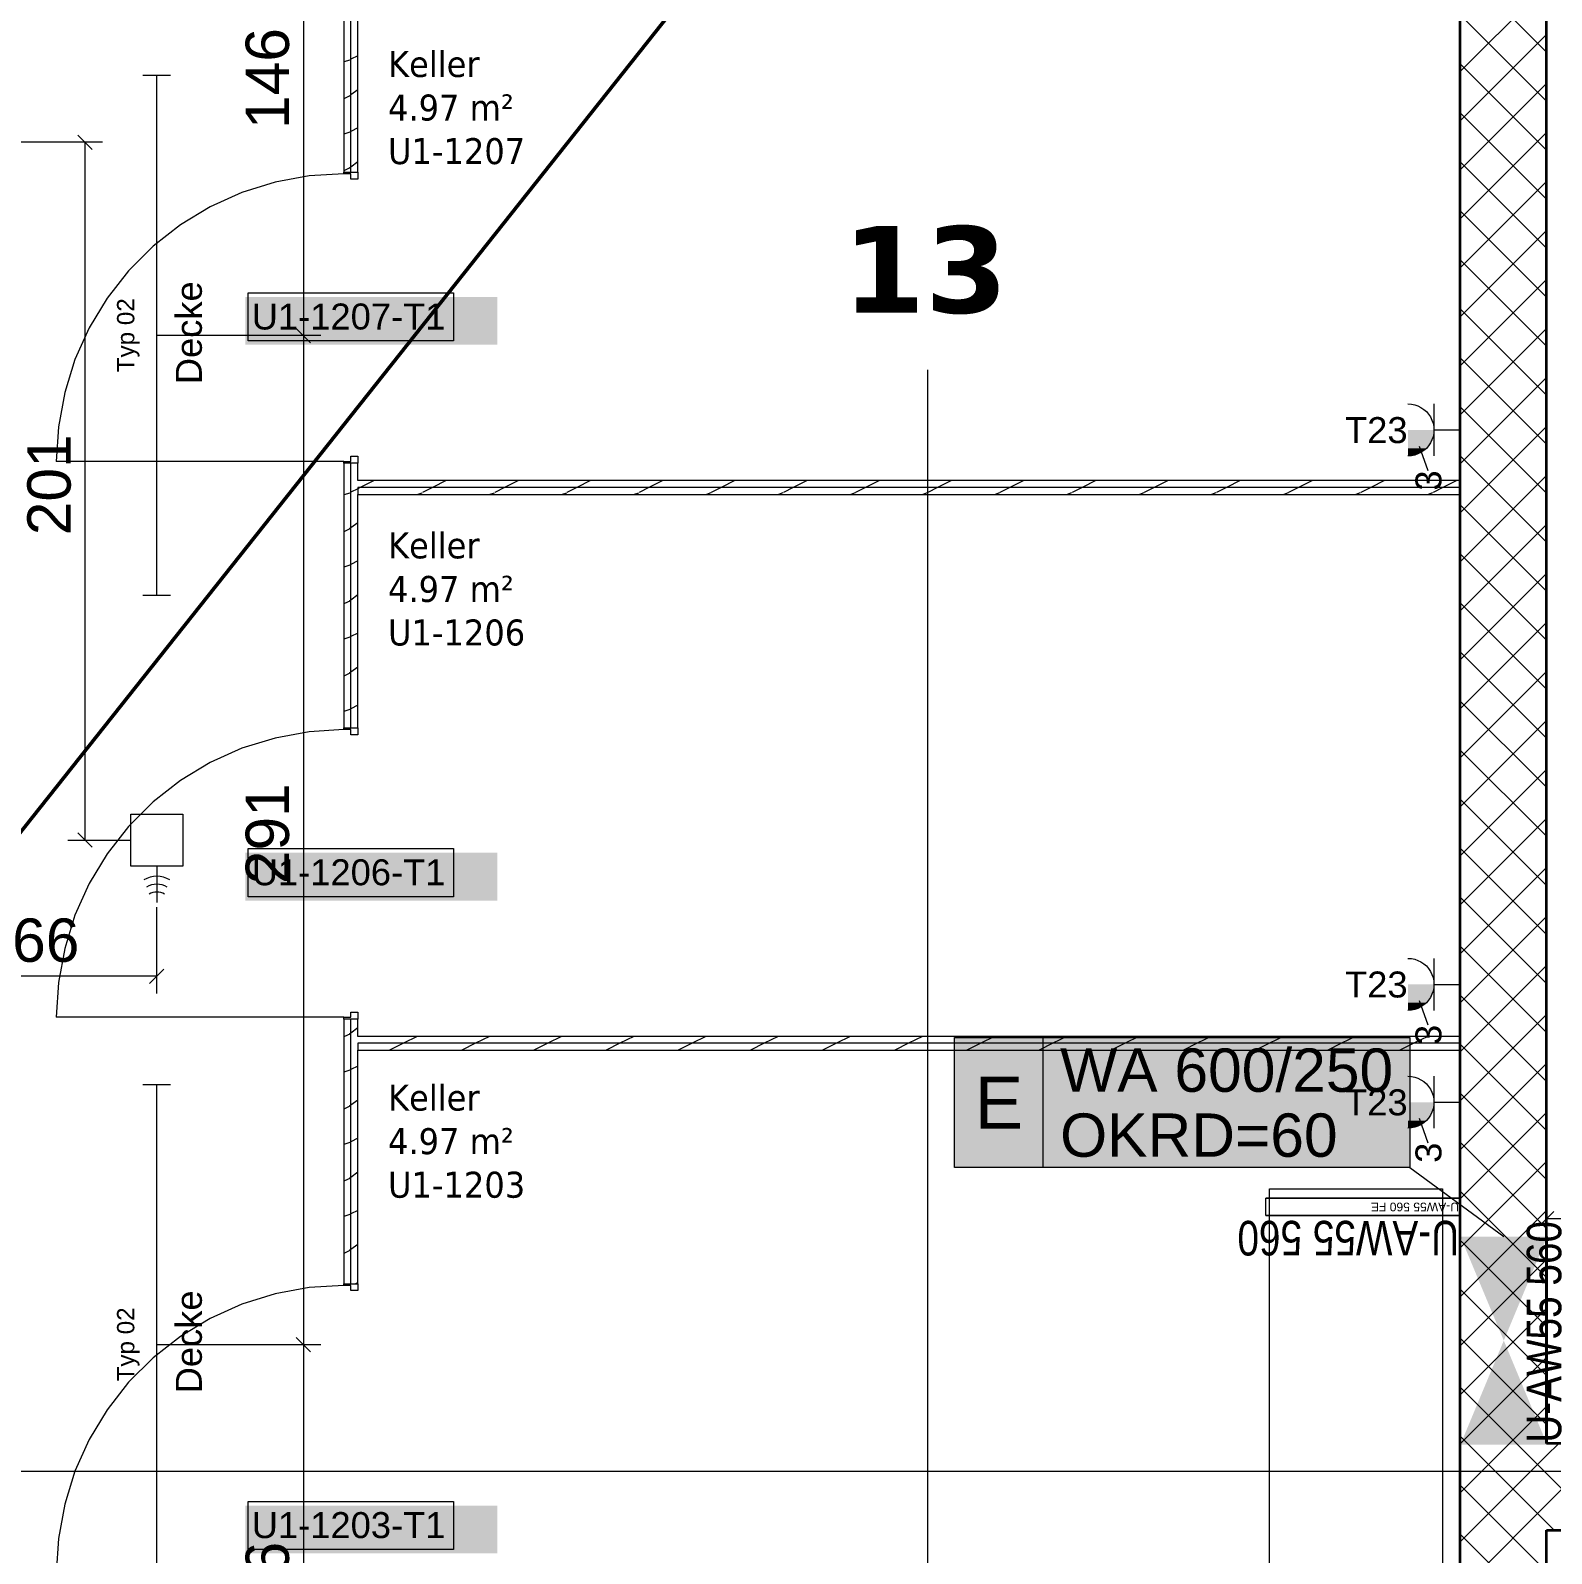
# Model space of a CAD drawing. Extents: x -1132 to 613, y -179 to 712.
# Drawn here: x -211.7 to -123.9, y 397.8 to 485.7 of the extents above; entities that cross this region are included whole.
import ezdxf
from ezdxf.lldxf.tags import DXFTag

# ---------------------------------------------------------------- set-up
doc = ezdxf.new("R2010")
doc.units = 0
doc.layers.get('0').update_dxf_attribs({"lineweight": 13})
for name, color, linetype, lineweight in [('A-AREA-____-IDEN', 7, 'Continuous', 5), ('A-DOOR-____-IDEN', 7, 'Continuous', 5), ('A-DOOR-FRAM-MCUT', 7, 'Continuous', 9), ('A-DOOR-OPNG-OTLN', 7, 'Continuous', 9), ('A-WALL-____-MCUT', 7, 'Continuous', 35), ('A-WALL-____-PATT', 7, 'Continuous', 35), ('A-WALL-FNSH-MCUT', 7, 'Continuous', 35), ('S-GRID-____-OTLN', 7, 'Continuous', 5)]:
    doc.layers.add(name, color=color, linetype=linetype, lineweight=lineweight)
for name, color, linetype, lineweight, true_color in [('EL01_VVV_Mass', 7, 'Continuous', 13, 0xb2b200), ('EL01_WAN_Aussparung Wand', 7, 'Continuous', 13, 0x7f5f3f), ('EL01_WAN_Aussparung Wand Text', 7, 'Continuous', 13, 0x7f5f3f), ('EL01_WAN_Feuwehrfunktantenne', 7, 'Continuous', 13, 0x993300), ('EL01_WAN_Kraft', 1, 'Continuous', 13, 0xff0000), ('EL01_WAN_Leuchten', 7, 'Continuous', 13, 0x0080ff), ('EL01_WAN_Leuchtentyp', 7, 'Continuous', 13, 0x0099ff), ('EL01_WAN_Trassen', 40, 'Continuous', 13, 0xffbf00), ('EL01_WAN_Trassen Befestigung', 7, 'Continuous', 13, 0xb2b200), ('S-GRID-____-IDEN', 7, 'Continuous', 9, 0x5555aa), ('X_Geometrie', 3, 'Continuous', 50, 0x00ff00)]:
    doc.layers.add(name, color=color, linetype=linetype, lineweight=lineweight, true_color=true_color)
doc.styles.get("Standard").update_dxf_attribs({"font": 'arial.ttf'})
tags = doc.linetypes.add('_Rasterlinie_', pattern=[0.375, 0.2, -0.05, 0.075, -0.05]).pattern_tags.tags
tags[10:11] = [DXFTag(74, 4), DXFTag(75, 0), DXFTag(340, '0'), DXFTag(46, 1.0), DXFTag(50, 0.0), DXFTag(44, 0.0), DXFTag(45, 0.0)]
tags[8:9] = [DXFTag(74, 4), DXFTag(75, 0), DXFTag(340, '0'), DXFTag(46, 1.0), DXFTag(50, 0.0), DXFTag(44, 0.0), DXFTag(45, 0.0)]
tags[6:7] = [DXFTag(74, 4), DXFTag(75, 0), DXFTag(340, '0'), DXFTag(46, 1.0), DXFTag(50, 0.0), DXFTag(44, 0.0), DXFTag(45, 0.0)]
tags[4:5] = [DXFTag(74, 4), DXFTag(75, 0), DXFTag(340, '0'), DXFTag(46, 1.0), DXFTag(50, 0.0), DXFTag(44, 0.0), DXFTag(45, 0.0)]

# ---------------------------------------------------------------- blocks, each defined once
blk = doc.blocks.new('Referenz-A0UNPDE96I', base_point=(-1115.886, -117.372))
at = {"layer": 'A-DOOR-____-IDEN', "color": 0, "linetype": 'Continuous', "ltscale": 0.13}
for p, q in [((-199.136, 470.59), (-187.296, 470.59)), ((-199.136, 467.81), (-199.136, 470.59)), ((-187.296, 470.59), (-187.296, 467.81)), ((-187.296, 467.81), (-199.136, 467.81)), ((-199.136, 438.515), (-187.296, 438.515)), ((-199.136, 435.735), (-199.136, 438.515)), ((-187.296, 438.515), (-187.296, 435.735)), ((-187.296, 435.735), (-199.136, 435.735)), ((-199.136, 400.84), (-187.296, 400.84)), ((-199.136, 398.06), (-199.136, 400.84)), ((-187.296, 400.84), (-187.296, 398.06)), ((-187.296, 398.06), (-199.136, 398.06))]:
    blk.add_line(p, q, dxfattribs=at)
at = {"layer": 'A-DOOR-____-IDEN', "color": 7, "linetype": 'Continuous', "ltscale": 0.13, "true_color": 0xffffff}
for points in [[(-199.311, 467.587), (-184.772, 467.587), (-199.311, 470.346)], [(-184.772, 467.587), (-199.311, 470.346), (-184.772, 470.346)], [(-199.311, 435.512), (-184.772, 435.512), (-199.311, 438.271)], [(-184.772, 435.512), (-199.311, 438.271), (-184.772, 438.271)], [(-199.311, 397.837), (-184.772, 397.837), (-199.311, 400.596)], [(-184.772, 397.837), (-199.311, 400.596), (-184.772, 400.596)]]:
    blk.add_solid(points, dxfattribs=at)
at = {"layer": 'A-DOOR-FRAM-MCUT', "color": 0, "linetype": 'Continuous', "ltscale": 0.13}
for p, q in [((-193.615, 477.553), (-192.815, 477.553)), ((-193.615, 477.453), (-193.615, 477.553)), ((-193.215, 477.453), (-193.615, 477.453)), ((-193.215, 477.153), (-193.215, 477.453)), ((-192.815, 477.553), (-192.815, 477.153)), ((-192.815, 477.153), (-193.215, 477.153)), ((-193.615, 460.853), (-193.215, 460.853)), ((-193.615, 460.753), (-193.615, 460.853)), ((-192.815, 460.753), (-193.615, 460.753)), ((-193.215, 461.153), (-192.815, 461.153)), ((-193.215, 460.853), (-193.215, 461.153)), ((-192.815, 461.153), (-192.815, 460.753)), ((-193.615, 445.478), (-192.815, 445.478)), ((-193.615, 445.378), (-193.615, 445.478)), ((-193.215, 445.378), (-193.615, 445.378)), ((-193.215, 445.078), (-193.215, 445.378)), ((-192.815, 445.078), (-193.215, 445.078)), ((-192.815, 445.478), (-192.815, 445.078)), ((-193.215, 429.078), (-192.815, 429.078)), ((-193.215, 428.778), (-193.215, 429.078)), ((-192.815, 429.078), (-192.815, 428.678)), ((-193.615, 428.778), (-193.215, 428.778)), ((-193.615, 428.678), (-193.615, 428.778)), ((-192.815, 428.678), (-193.615, 428.678)), ((-193.615, 413.403), (-192.815, 413.403)), ((-193.615, 413.303), (-193.615, 413.403)), ((-193.215, 413.303), (-193.615, 413.303)), ((-193.215, 413.003), (-193.215, 413.303)), ((-192.815, 413.403), (-192.815, 413.003)), ((-192.815, 413.003), (-193.215, 413.003))]:
    blk.add_line(p, q, dxfattribs=at)
at = {"layer": 'A-DOOR-OPNG-OTLN', "color": 0, "linetype": 'Continuous', "ltscale": 0.13}
for p, q in [((-195.616, 477.332), (-197.587, 476.971)), ((-193.615, 477.453), (-195.616, 477.332)), ((-197.587, 476.971), (-199.501, 476.375)), ((-201.329, 475.552), (-203.045, 474.515)), ((-199.501, 476.375), (-201.329, 475.552)), ((-203.045, 474.515), (-204.622, 473.279)), ((-204.622, 473.279), (-206.04, 471.861)), ((-206.04, 471.861), (-207.276, 470.283)), ((-207.276, 470.283), (-208.313, 468.568)), ((-208.313, 468.568), (-209.136, 466.74)), ((-209.136, 466.74), (-209.732, 464.826)), ((-209.732, 464.826), (-210.094, 462.854)), ((-210.094, 462.854), (-210.215, 460.853)), ((-193.615, 460.853), (-210.215, 460.853)), ((-197.587, 444.896), (-199.501, 444.3)), ((-195.616, 445.257), (-197.587, 444.896)), ((-193.615, 445.378), (-195.616, 445.257)), ((-199.501, 444.3), (-201.329, 443.477)), ((-201.329, 443.477), (-203.045, 442.44)), ((-203.045, 442.44), (-204.622, 441.204)), ((-204.622, 441.204), (-206.04, 439.786)), ((-206.04, 439.786), (-207.276, 438.208)), ((-207.276, 438.208), (-208.313, 436.493)), ((-208.313, 436.493), (-209.136, 434.665)), ((-209.136, 434.665), (-209.732, 432.751)), ((-209.732, 432.751), (-210.094, 430.779)), ((-210.094, 430.779), (-210.215, 428.778)), ((-193.615, 428.778), (-210.215, 428.778)), ((-195.616, 413.182), (-197.587, 412.821)), ((-193.615, 413.303), (-195.616, 413.182)), ((-197.587, 412.821), (-199.501, 412.225)), ((-201.329, 411.402), (-203.045, 410.365)), ((-199.501, 412.225), (-201.329, 411.402)), ((-203.045, 410.365), (-204.622, 409.129)), ((-204.622, 409.129), (-206.04, 407.711)), ((-206.04, 407.711), (-207.276, 406.133)), ((-207.276, 406.133), (-208.313, 404.418)), ((-208.313, 404.418), (-209.136, 402.59)), ((-209.136, 402.59), (-209.732, 400.676)), ((-209.732, 400.676), (-210.094, 398.704)), ((-210.094, 398.704), (-210.215, 396.703))]:
    blk.add_line(p, q, dxfattribs=at)
at = {"layer": 'A-WALL-____-MCUT', "color": 0, "linetype": 'Continuous', "ltscale": 0.35}
for p, q in [((-129.215, 555.478), (-129.215, 427.278)), ((-124.215, 404.178), (-124.215, 555.478)), ((-129.215, 427.278), (-129.215, 331.353)), ((-121.015, 404.178), (-124.215, 404.178)), ((-124.215, 399.178), (-121.015, 399.178)), ((-124.215, 289.378), (-124.215, 399.178))]:
    blk.add_line(p, q, dxfattribs=at)
at = {"layer": 'A-WALL-____-MCUT', "color": 0, "linetype": 'Continuous', "lineweight": 9, "ltscale": 0.13}
for p, q in [((-193.215, 477.553), (-193.215, 492.828)), ((-193.215, 445.478), (-193.215, 460.753)), ((-129.215, 459.353), (-192.815, 459.353)), ((-192.815, 459.353), (-192.815, 458.953)), ((-193.215, 413.403), (-193.215, 428.678)), ((-129.215, 427.278), (-192.815, 427.278)), ((-192.815, 427.278), (-192.815, 426.878))]:
    blk.add_line(p, q, dxfattribs=at)
at = {"layer": 'A-WALL-____-PATT', "color": 0, "linetype": 'Continuous', "lineweight": 9, "ltscale": 0.13}
for p, q in [((-124.215, 484.477), (-129.215, 489.477)), ((-129.215, 483.333), (-124.215, 488.333)), ((-124.215, 481.648), (-129.215, 486.648)), ((-129.215, 480.504), (-124.215, 485.504)), ((-193.279, 484.023), (-193.615, 483.911)), ((-193.215, 484.072), (-193.242, 484.059)), ((-192.815, 484.272), (-193.215, 484.072)), ((-124.215, 478.82), (-129.215, 483.82)), ((-129.215, 477.676), (-124.215, 482.676)), ((-193.242, 481.976), (-193.615, 481.79)), ((-193.215, 482.012), (-193.303, 481.946)), ((-192.815, 482.312), (-193.215, 482.012)), ((-124.215, 475.991), (-129.215, 480.991)), ((-192.815, 480.107), (-193.215, 479.907)), ((-193.279, 479.858), (-193.615, 479.746)), ((-193.215, 479.907), (-193.242, 479.894)), ((-129.215, 474.847), (-124.215, 479.847)), ((-193.242, 477.811), (-193.615, 477.625)), ((-193.215, 477.847), (-193.302, 477.781)), ((-192.815, 478.147), (-193.215, 477.847)), ((-124.215, 473.163), (-129.215, 478.163)), ((-129.215, 472.019), (-124.215, 477.019)), ((-124.215, 470.335), (-129.215, 475.335)), ((-129.215, 469.19), (-124.215, 474.19)), ((-124.215, 467.506), (-129.215, 472.506)), ((-129.215, 466.362), (-124.215, 471.362)), ((-124.215, 464.678), (-129.215, 469.678)), ((-129.215, 463.534), (-124.215, 468.534)), ((-124.215, 461.849), (-129.215, 466.849)), ((-129.215, 460.705), (-124.215, 465.705)), ((-124.215, 459.021), (-129.215, 464.021)), ((-129.215, 457.877), (-124.215, 462.877)), ((-124.215, 456.192), (-129.215, 461.192)), ((-191.873, 459.753), (-192.673, 459.353)), ((-187.709, 459.753), (-188.509, 459.353)), ((-183.544, 459.753), (-184.344, 459.353)), ((-179.379, 459.753), (-180.179, 459.353)), ((-175.214, 459.753), (-176.014, 459.353)), ((-171.049, 459.753), (-171.849, 459.353)), ((-166.884, 459.753), (-167.684, 459.353)), ((-162.719, 459.753), (-163.519, 459.353)), ((-158.554, 459.753), (-159.354, 459.353)), ((-154.389, 459.753), (-155.189, 459.353)), ((-150.224, 459.753), (-151.024, 459.353)), ((-146.059, 459.753), (-146.859, 459.353)), ((-141.895, 459.753), (-142.695, 459.353)), ((-137.73, 459.753), (-138.53, 459.353)), ((-133.565, 459.753), (-134.365, 459.353)), ((-129.4, 459.753), (-130.2, 459.353)), ((-129.215, 455.048), (-124.215, 460.048)), ((-193.278, 459.035), (-193.615, 458.923)), ((-193.215, 459.083), (-193.243, 459.069)), ((-192.815, 459.283), (-193.215, 459.083)), ((-192.673, 459.353), (-192.815, 459.283)), ((-189.112, 459.035), (-189.358, 458.953)), ((-188.509, 459.353), (-189.078, 459.069)), ((-184.947, 459.035), (-185.193, 458.953)), ((-184.344, 459.353), (-184.913, 459.069)), ((-180.782, 459.035), (-181.028, 458.953)), ((-180.179, 459.353), (-180.748, 459.069)), ((-176.617, 459.035), (-176.864, 458.953)), ((-176.014, 459.353), (-176.583, 459.069)), ((-172.452, 459.036), (-172.699, 458.953)), ((-171.849, 459.353), (-172.418, 459.069)), ((-168.287, 459.036), (-168.534, 458.953)), ((-167.684, 459.353), (-168.253, 459.069)), ((-164.122, 459.036), (-164.37, 458.953)), ((-163.519, 459.353), (-164.088, 459.069)), ((-159.957, 459.036), (-160.205, 458.953)), ((-159.354, 459.353), (-159.923, 459.069)), ((-155.792, 459.036), (-156.04, 458.953)), ((-155.189, 459.353), (-155.759, 459.069)), ((-151.627, 459.036), (-151.875, 458.953)), ((-151.024, 459.353), (-151.594, 459.069)), ((-147.462, 459.036), (-147.711, 458.953)), ((-146.859, 459.353), (-147.429, 459.069)), ((-143.296, 459.036), (-143.546, 458.953)), ((-142.695, 459.353), (-143.264, 459.069)), ((-139.131, 459.037), (-139.381, 458.953)), ((-138.53, 459.353), (-139.099, 459.069)), ((-134.966, 459.037), (-135.217, 458.953)), ((-134.365, 459.353), (-134.934, 459.069)), ((-130.801, 459.037), (-131.052, 458.953)), ((-130.2, 459.353), (-130.769, 459.069)), ((-124.215, 453.364), (-129.215, 458.364)), ((-192.815, 457.322), (-193.215, 457.022)), ((-129.215, 452.22), (-124.215, 457.22)), ((-193.243, 456.986), (-193.615, 456.8)), ((-193.215, 457.022), (-193.3, 456.958)), ((-124.215, 450.536), (-129.215, 455.536)), ((-193.277, 454.87), (-193.615, 454.758)), ((-193.215, 454.918), (-193.243, 454.904)), ((-192.815, 455.118), (-193.215, 454.918)), ((-129.215, 449.391), (-124.215, 454.391)), ((-193.243, 452.821), (-193.615, 452.635)), ((-193.215, 452.857), (-193.3, 452.794)), ((-192.815, 453.157), (-193.215, 452.857)), ((-124.215, 447.707), (-129.215, 452.707)), ((-192.815, 450.953), (-193.215, 450.753)), ((-129.215, 446.563), (-124.215, 451.563)), ((-193.277, 450.706), (-193.615, 450.593)), ((-193.215, 450.753), (-193.243, 450.739)), ((-124.215, 444.879), (-129.215, 449.879)), ((-193.243, 448.656), (-193.615, 448.47)), ((-193.215, 448.692), (-193.299, 448.629)), ((-192.815, 448.992), (-193.215, 448.692)), ((-129.215, 443.735), (-124.215, 448.735)), ((-193.277, 446.541), (-193.615, 446.428)), ((-193.215, 446.588), (-193.243, 446.574)), ((-192.815, 446.788), (-193.215, 446.588)), ((-124.215, 442.05), (-129.215, 447.05)), ((-129.215, 440.906), (-124.215, 445.906)), ((-124.215, 439.222), (-129.215, 444.222)), ((-129.215, 438.078), (-124.215, 443.078)), ((-124.215, 436.393), (-129.215, 441.393)), ((-129.215, 435.249), (-124.215, 440.249)), ((-124.215, 433.565), (-129.215, 438.565)), ((-129.215, 432.421), (-124.215, 437.421)), ((-124.215, 430.737), (-129.215, 435.737)), ((-129.215, 429.592), (-124.215, 434.592)), ((-124.215, 427.908), (-129.215, 432.908)), ((-129.215, 426.764), (-124.215, 431.764)), ((-124.215, 425.08), (-129.215, 430.08)), ((-192.815, 428.167), (-193.215, 427.867)), ((-129.215, 423.936), (-124.215, 428.936)), ((-193.244, 427.831), (-193.615, 427.646)), ((-193.215, 427.867), (-193.297, 427.806)), ((-190.185, 427.278), (-190.985, 426.878)), ((-189.385, 427.678), (-190.185, 427.278)), ((-186.02, 427.278), (-186.82, 426.878)), ((-185.22, 427.678), (-186.02, 427.278)), ((-181.855, 427.278), (-182.655, 426.878)), ((-181.055, 427.678), (-181.855, 427.278)), ((-177.69, 427.278), (-178.49, 426.878)), ((-176.89, 427.678), (-177.69, 427.278)), ((-173.525, 427.278), (-174.325, 426.878)), ((-172.725, 427.678), (-173.525, 427.278)), ((-169.361, 427.278), (-170.161, 426.878)), ((-168.561, 427.678), (-169.361, 427.278)), ((-165.196, 427.278), (-165.996, 426.878)), ((-164.396, 427.678), (-165.196, 427.278)), ((-161.031, 427.278), (-161.831, 426.878)), ((-160.231, 427.678), (-161.031, 427.278)), ((-156.866, 427.278), (-157.666, 426.878)), ((-156.066, 427.678), (-156.866, 427.278)), ((-152.701, 427.278), (-153.501, 426.878)), ((-151.901, 427.678), (-152.701, 427.278)), ((-148.536, 427.278), (-149.336, 426.878)), ((-147.736, 427.678), (-148.536, 427.278)), ((-144.371, 427.278), (-145.171, 426.878)), ((-143.571, 427.678), (-144.371, 427.278)), ((-140.206, 427.278), (-141.006, 426.878)), ((-139.406, 427.678), (-140.206, 427.278)), ((-136.041, 427.278), (-136.841, 426.878)), ((-135.241, 427.678), (-136.041, 427.278)), ((-131.876, 427.278), (-132.676, 426.878)), ((-131.076, 427.678), (-131.876, 427.278)), ((-124.215, 422.251), (-129.215, 427.251)), ((-193.276, 425.718), (-193.615, 425.605)), ((-193.215, 425.763), (-193.244, 425.749)), ((-192.815, 425.963), (-193.215, 425.763)), ((-129.215, 421.107), (-124.215, 426.107)), ((-193.215, 423.702), (-193.296, 423.641)), ((-192.815, 424.002), (-193.215, 423.702)), ((-124.215, 419.423), (-129.215, 424.423)), ((-193.244, 423.666), (-193.615, 423.481)), ((-129.215, 418.279), (-124.215, 423.279)), ((-193.276, 421.553), (-193.615, 421.44)), ((-193.215, 421.599), (-193.244, 421.584)), ((-192.815, 421.799), (-193.215, 421.599)), ((-124.215, 416.594), (-129.215, 421.594)), ((-129.215, 415.45), (-124.215, 420.45)), ((-193.244, 419.501), (-193.615, 419.316)), ((-193.215, 419.537), (-193.296, 419.476)), ((-192.815, 419.837), (-193.215, 419.537)), ((-124.215, 413.766), (-129.215, 418.766)), ((-192.815, 417.634), (-193.215, 417.434)), ((-129.215, 412.622), (-124.215, 417.622)), ((-193.276, 417.388), (-193.615, 417.275)), ((-193.215, 417.434), (-193.244, 417.419)), ((-124.215, 410.938), (-129.215, 415.938)), ((-193.245, 415.336), (-193.615, 415.151)), ((-193.215, 415.372), (-193.295, 415.312)), ((-192.815, 415.672), (-193.215, 415.372)), ((-129.215, 409.793), (-124.215, 414.793)), ((-192.815, 413.469), (-192.946, 413.403)), ((-124.215, 408.109), (-129.215, 413.109)), ((-129.215, 406.965), (-124.215, 411.965)), ((-124.215, 405.281), (-129.215, 410.281)), ((-129.215, 404.137), (-124.215, 409.137)), ((-124.215, 402.452), (-129.215, 407.452)), ((-129.215, 401.308), (-124.215, 406.308)), ((-124.215, 399.624), (-129.215, 404.624)), ((-129.215, 398.48), (-124.215, 403.48)), ((-124.215, 403.48), (-123.516, 404.178)), ((-124.215, 400.651), (-121.015, 403.851)), ((-124.215, 396.795), (-129.215, 401.795)), ((-121.015, 399.252), (-124.215, 402.452)), ((-128.202, 396.664), (-124.215, 400.651)), ((-123.769, 399.178), (-124.215, 399.624)), ((-126.911, 396.664), (-129.215, 398.967))]:
    blk.add_line(p, q, dxfattribs=at)
at = {"layer": 'A-WALL-FNSH-MCUT', "color": 0, "linetype": 'Continuous', "lineweight": 9, "ltscale": 0.13}
for p, q in [((-193.615, 492.828), (-193.615, 477.553)), ((-192.815, 477.553), (-192.815, 491.028)), ((-193.615, 477.553), (-192.815, 477.553)), ((-193.615, 460.753), (-193.615, 445.478)), ((-192.815, 460.753), (-193.615, 460.753)), ((-192.815, 459.753), (-192.815, 460.753)), ((-129.215, 459.753), (-192.815, 459.753)), ((-192.815, 445.478), (-192.815, 458.953)), ((-192.815, 458.953), (-129.215, 458.953)), ((-193.615, 445.478), (-192.815, 445.478)), ((-193.615, 428.678), (-193.615, 413.403)), ((-192.815, 428.678), (-193.615, 428.678)), ((-192.815, 427.678), (-192.815, 428.678)), ((-129.215, 427.678), (-192.815, 427.678)), ((-192.815, 413.403), (-192.815, 426.878)), ((-192.815, 426.878), (-129.215, 426.878)), ((-193.615, 413.403), (-192.815, 413.403))]:
    blk.add_line(p, q, dxfattribs=at)
at = {"layer": 'S-GRID-____-OTLN', "color": 0, "linetype": '_Rasterlinie_', "ltscale": 0.13}
for p, q in [((-159.915, -113.603), (-159.915, 466.144)), ((-1107.612, 402.578), (119.376, 402.578))]:
    blk.add_line(p, q, dxfattribs=at)
at = {"layer": 'X_Geometrie', "color": 0, "linetype": 'Continuous', "ltscale": 0.5}
blk.add_line((-318.594, 305.45), (-130.838, 542.131), dxfattribs=at)
at = {"layer": 'A-AREA-____-IDEN', "color": 0, "linetype": 'Continuous', "ltscale": 0.13, "char_height": 1.5, "attachment_point": 1}
for s, insert in [('{\\W0.9;\\fVerdana;Keller}', (-191.072, 484.544)), ('{\\W0.9;\\fVerdana;4.97 m²}', (-191.072, 482.031)), ('{\\W0.9;\\fVerdana;U1-1207}', (-191.072, 479.517)), ('{\\W0.9;\\fVerdana;Keller}', (-191.072, 456.763)), ('{\\W0.9;\\fVerdana;4.97 m²}', (-191.072, 454.249)), ('{\\W0.9;\\fVerdana;U1-1206}', (-191.072, 451.736)), ('{\\W0.9;\\fVerdana;Keller}', (-191.072, 424.893)), ('{\\W0.9;\\fVerdana;4.97 m²}', (-191.072, 422.379)), ('{\\W0.9;\\fVerdana;U1-1203}', (-191.072, 419.866))]:
    blk.add_mtext(s, dxfattribs=dict(at, insert=insert))
at = {"layer": 'A-DOOR-____-IDEN', "color": 0, "linetype": 'Continuous', "ltscale": 0.13, "char_height": 1.5, "attachment_point": 1}
for s, insert in [('{\\fArial;U1-1207-T1}', (-198.936, 469.971)), ('{\\fArial;U1-1206-T1}', (-198.936, 437.896)), ('{\\fArial;U1-1203-T1}', (-198.936, 400.221))]:
    blk.add_mtext(s, dxfattribs=dict(at, insert=insert))
at = {"layer": 'S-GRID-____-IDEN', "color": 0, "linetype": 'Continuous', "lineweight": 5, "ltscale": 0.13, "insert": (-164.845, 474.435), "char_height": 5, "attachment_point": 1}
blk.add_mtext('{\\fVerdana|b1|i0;13}', dxfattribs=at)
blk = doc.blocks.new('Wanddurchbruch-A0UNPDG76I', base_point=(-129.184, 404.122))
at = {"color": 0, "linetype": 'ByBlock', "lineweight": -2, "ltscale": 0.13}
for p, q in [((-129.184, 416.122), (-129.184, 404.122)), ((-124.184, 416.122), (-124.184, 404.122))]:
    blk.add_line(p, q, dxfattribs=at)
for points in [[(-126.684, 410.122), (-124.184, 416.122), (-129.184, 416.122)], [(-129.184, 404.122), (-124.184, 404.122), (-126.684, 410.122)]]:
    blk.add_solid(points, dxfattribs=at)
blk = doc.blocks.new('Durchbruch beschriften-A0UNPDG96I', base_point=(-158.378, 416.122))
at = {"color": 0, "linetype": 'ByBlock', "lineweight": -2, "ltscale": 0.13}
for p, q in [((-158.378, 420.103), (-158.378, 427.603)), ((-158.378, 427.603), (-132.111, 427.603)), ((-153.257, 420.103), (-153.257, 427.603)), ((-132.111, 427.603), (-132.111, 420.103)), ((-132.111, 420.103), (-158.378, 420.103)), ((-132.111, 420.103), (-126.684, 416.122))]:
    blk.add_line(p, q, dxfattribs=at)
at = {"color": 7, "linetype": 'ByBlock', "lineweight": -2, "ltscale": 0.13, "true_color": 0xffffff}
for points in [[(-132.111, 420.103), (-158.378, 420.103), (-132.111, 427.603)], [(-158.378, 420.103), (-132.111, 427.603), (-158.378, 427.603)], [(-132.111, 427.603), (-158.378, 427.603), (-158.378, 427.603)], [(-132.111, 420.103), (-132.111, 420.103), (-158.378, 420.103)]]:
    blk.add_solid(points, dxfattribs=at)
at = {"color": 0, "linetype": 'ByBlock', "lineweight": -2, "ltscale": 0.13, "char_height": 2.5, "attachment_point": 1}
for s, insert in [('{\\fArial; WA 600/250 }', (-153.257, 426.978)), ('{\\fArial; OKRD=60 }', (-153.257, 423.228))]:
    blk.add_mtext(s, dxfattribs=dict(at, insert=insert))
at = {"color": 40, "linetype": 'ByBlock', "lineweight": -2, "ltscale": 0.13, "true_color": 0xffbf00, "insert": (-157.215, 425.353), "char_height": 3, "attachment_point": 1}
blk.add_mtext('{\\fArial;E}', dxfattribs=at)
blk = doc.blocks.new('IfcObject-A0UNPDQ76I', base_point=(-125.363, 404.178))
at = {"layer": 'EL01_WAN_Trassen', "linetype": 'ByBlock', "lineweight": -2, "ltscale": 0.13}
for p, q in [((-123.063, 415.378), (-122.063, 415.378)), ((-123.063, 415.378), (-122.063, 415.378)), ((-123.063, 404.178), (-123.063, 415.378)), ((-123.063, 415.378), (-123.063, 415.378)), ((-123.063, 415.378), (-123.063, 404.178)), ((-122.063, 404.178), (-122.063, 415.378)), ((-122.063, 415.378), (-122.063, 415.378)), ((-122.063, 415.378), (-122.063, 404.178)), ((-123.063, 404.178), (-122.063, 404.178)), ((-123.063, 404.178), (-122.063, 404.178)), ((-123.063, 404.178), (-123.063, 404.178)), ((-122.063, 404.178), (-122.063, 404.178))]:
    blk.add_line(p, q, dxfattribs=at)
at = {"layer": 'EL01_WAN_Trassen', "lineweight": -2, "attachment_point": 1, "rotation": 90}
for s, insert, char_height in [('{\\W0.8;\\fArial;U-AW55 560}', (-125.363, 404.225), 2), ('{\\fArial;U-AW55 560 FE}', (-122.813, 404.233), 0.5)]:
    blk.add_mtext(s, dxfattribs=dict(at, insert=insert, char_height=char_height))
blk = doc.blocks.new('Kabelkanal-A0UNPDQX6I', base_point=(-140.213, 370.878))
at = {"color": 0, "linetype": 'ByBlock', "lineweight": -2, "ltscale": 0.13}
for p, q in [((-140.213, 370.878), (-140.213, 418.878)), ((-140.213, 418.878), (-130.213, 418.878)), ((-130.213, 418.878), (-130.213, 370.878)), ((-130.213, 370.878), (-140.213, 370.878))]:
    blk.add_line(p, q, dxfattribs=at)
blk = doc.blocks.new('IfcObject-A0UNPDSV6I', base_point=(-141.766, 415.031))
at = {"layer": 'EL01_WAN_Trassen', "linetype": 'ByBlock', "lineweight": -2, "ltscale": 0.13}
for p, q in [((-140.414, 417.332), (-140.414, 418.332)), ((-140.414, 417.332), (-140.414, 418.332)), ((-129.214, 418.332), (-140.414, 418.332)), ((-140.414, 418.332), (-140.414, 418.332)), ((-140.414, 418.332), (-129.214, 418.332)), ((-129.214, 417.332), (-129.214, 418.332)), ((-129.214, 417.332), (-129.214, 418.332)), ((-129.214, 418.332), (-129.214, 418.332)), ((-129.214, 417.332), (-140.414, 417.332)), ((-140.414, 417.332), (-140.414, 417.332)), ((-140.414, 417.332), (-129.214, 417.332)), ((-129.214, 417.332), (-129.214, 417.332))]:
    blk.add_line(p, q, dxfattribs=at)
at = {"layer": 'EL01_WAN_Trassen', "lineweight": -2, "attachment_point": 1, "rotation": 180}
for s, insert, char_height in [('{\\fArial;U-AW55 560 FE}', (-129.269, 417.582), 0.5), ('{\\W0.8;\\fArial;U-AW55 560}', (-129.26, 415.031), 2)]:
    blk.add_mtext(s, dxfattribs=dict(at, insert=insert, char_height=char_height))
blk = doc.blocks.new('Maß-A0UNPDWT6I', base_point=(-204.418, 380.35))
at = {"color": 0, "lineweight": -2}
for p, q in [((-194.954, 409.883), (-204.418, 409.883)), ((-195.541, 409.47), (-196.368, 410.297)), ((-195.954, 409.883), (-195.954, 380.763)), ((-194.954, 380.763), (-204.418, 380.763)), ((-195.541, 380.35), (-196.368, 381.177))]:
    blk.add_line(p, q, dxfattribs=at)
at = {"color": 0, "lineweight": -2, "insert": (-199.288, 392.682), "char_height": 2.5, "attachment_point": 1, "rotation": 90}
blk.add_mtext('{\\fArial;146}', dxfattribs=at)
blk = doc.blocks.new('Maß-A0UNPDZJ6I', base_point=(-204.418, 409.47))
at = {"color": 0, "lineweight": -2}
for p, q in [((-195.541, 467.71), (-196.368, 468.537)), ((-194.954, 468.123), (-204.418, 468.123)), ((-195.954, 468.123), (-195.954, 409.883)), ((-194.954, 409.883), (-204.418, 409.883)), ((-195.541, 409.47), (-196.368, 410.297))]:
    blk.add_line(p, q, dxfattribs=at)
at = {"color": 0, "lineweight": -2, "insert": (-199.288, 436.459), "char_height": 2.5, "attachment_point": 1, "rotation": 90}
blk.add_mtext('{\\fArial;291}', dxfattribs=at)
blk = doc.blocks.new('LED-Langfeldleuchte 37W-A0UNPE3V6I', base_point=(-205.218, 453.123))
at = {"color": 0, "lineweight": -2}
for p, q in [((-203.618, 483.123), (-205.218, 483.123)), ((-204.418, 453.123), (-204.418, 483.123)), ((-203.618, 453.123), (-205.218, 453.123))]:
    blk.add_line(p, q, dxfattribs=at)
blk = doc.blocks.new('Absolute Höhe-A0UNPE3X6I', base_point=(-203.315, 465.315))
at = {"color": 0, "lineweight": -2, "insert": (-203.315, 465.315), "char_height": 1.5, "attachment_point": 1, "rotation": 90}
blk.add_mtext('{\\fArial;Decke}', dxfattribs=at)
blk = doc.blocks.new('Bemerkung 1-A0UNPE3Z6I', base_point=(-206.712, 466.005))
at = {"color": 0, "lineweight": -2, "insert": (-206.712, 466.005), "char_height": 1, "attachment_point": 1, "rotation": 90}
blk.add_mtext('{\\fArial;Typ 02}', dxfattribs=at)
blk = doc.blocks.new('Maß-A0UNPE5X6I', base_point=(-124.213, 403.765))
at = {"color": 0, "lineweight": -2}
for p, q in [((-78.641, 421.398), (-79.468, 422.225)), ((-78.054, 421.811), (-80.552, 421.811)), ((-79.054, 421.811), (-79.054, 404.178)), ((-78.641, 403.765), (-79.468, 404.592)), ((-78.054, 404.178), (-124.213, 404.178))]:
    blk.add_line(p, q, dxfattribs=at)
at = {"color": 0, "lineweight": -2, "insert": (-82.388, 411.201), "char_height": 2.5, "attachment_point": 1, "rotation": 90}
blk.add_mtext('{\\fArial;88}', dxfattribs=at)
blk = doc.blocks.new('LED-Langfeldleuchte 37W-A0UNPEEX6I', base_point=(-205.218, 394.883))
at = {"color": 0, "lineweight": -2}
for p, q in [((-203.618, 424.883), (-205.218, 424.883)), ((-204.418, 394.883), (-204.418, 424.883)), ((-203.618, 394.883), (-205.218, 394.883))]:
    blk.add_line(p, q, dxfattribs=at)
blk = doc.blocks.new('Absolute Höhe-A0UNPEEZ6I', base_point=(-203.315, 407.075))
at = {"color": 0, "lineweight": -2, "insert": (-203.315, 407.075), "char_height": 1.5, "attachment_point": 1, "rotation": 90}
blk.add_mtext('{\\fArial;Decke}', dxfattribs=at)
blk = doc.blocks.new('Bemerkung 1-A0UNPEF16I', base_point=(-206.712, 407.766))
at = {"color": 0, "lineweight": -2, "insert": (-206.712, 407.766), "char_height": 1, "attachment_point": 1, "rotation": 90}
blk.add_mtext('{\\fArial;Typ 02}', dxfattribs=at)
blk = doc.blocks.new('Maß-A0UNPEK96I', base_point=(-218.413, 438.59))
at = {"color": 0, "lineweight": -2}
for p, q in [((-207.554, 479.278), (-218.413, 479.278)), ((-208.968, 479.692), (-208.141, 478.865)), ((-208.554, 439.003), (-208.554, 479.278)), ((-209.554, 439.003), (-205.918, 439.003)), ((-208.968, 439.417), (-208.141, 438.59))]:
    blk.add_line(p, q, dxfattribs=at)
at = {"color": 0, "lineweight": -2, "insert": (-211.888, 456.597), "char_height": 2.5, "attachment_point": 1, "rotation": 90}
blk.add_mtext('{\\fArial;201}', dxfattribs=at)
blk = doc.blocks.new('Maß-A0UNPEKJ6I', base_point=(-204.418, 467.71))
at = {"color": 0, "lineweight": -2}
for p, q in [((-195.541, 496.83), (-196.368, 497.657)), ((-194.954, 497.243), (-204.418, 497.243)), ((-195.954, 497.243), (-195.954, 468.123)), ((-195.541, 467.71), (-196.368, 468.537)), ((-194.954, 468.123), (-204.418, 468.123))]:
    blk.add_line(p, q, dxfattribs=at)
at = {"color": 0, "lineweight": -2, "insert": (-199.288, 480.042), "char_height": 2.5, "attachment_point": 1, "rotation": 90}
blk.add_mtext('{\\fArial;146}', dxfattribs=at)
blk = doc.blocks.new('Steckdose T23_ AP_ 3-fach-A0UNPEQX6I', base_point=(-135.845, 459.174))
at = {"color": 0, "lineweight": -2}
for p, q in [((-132.213, 464.173), (-132.017, 464.16)), ((-132.017, 464.16), (-131.824, 464.122)), ((-131.824, 464.122), (-131.639, 464.059)), ((-130.713, 464.173), (-130.713, 461.173)), ((-131.639, 464.059), (-131.463, 463.972)), ((-131.463, 463.972), (-131.3, 463.863)), ((-131.3, 463.863), (-131.152, 463.734)), ((-131.152, 463.734), (-131.023, 463.586)), ((-131.023, 463.586), (-130.914, 463.423)), ((-130.914, 463.423), (-130.827, 463.247)), ((-130.827, 463.247), (-130.764, 463.061)), ((-130.764, 463.061), (-130.725, 462.869)), ((-130.725, 462.477), (-130.764, 462.285)), ((-130.725, 462.869), (-130.713, 462.673)), ((-130.713, 462.673), (-130.725, 462.477)), ((-130.713, 462.673), (-129.213, 462.673)), ((-131.566, 461.747), (-131.058, 460.331)), ((-131.3, 461.483), (-131.463, 461.374)), ((-131.152, 461.613), (-131.3, 461.483)), ((-131.023, 461.76), (-131.152, 461.613)), ((-130.914, 461.923), (-131.023, 461.76)), ((-130.827, 462.099), (-130.914, 461.923)), ((-130.764, 462.285), (-130.827, 462.099)), ((-132.017, 461.186), (-132.213, 461.173)), ((-131.824, 461.224), (-132.017, 461.186)), ((-131.639, 461.287), (-131.824, 461.224)), ((-131.463, 461.374), (-131.639, 461.287))]:
    blk.add_line(p, q, dxfattribs=at)
for points in [[(-130.764, 462.285), (-132.213, 462.285), (-130.713, 462.673)], [(-132.213, 462.285), (-130.713, 462.673), (-132.213, 462.673)], [(-130.914, 461.923), (-132.213, 461.923), (-130.764, 462.285)], [(-132.213, 461.923), (-130.764, 462.285), (-132.213, 462.285)], [(-131.152, 461.613), (-132.213, 461.613), (-130.914, 461.923)], [(-132.213, 461.613), (-130.914, 461.923), (-132.213, 461.923)], [(-131.463, 461.374), (-132.213, 461.374), (-131.152, 461.613)], [(-132.213, 461.374), (-131.152, 461.613), (-132.213, 461.613)], [(-131.824, 461.224), (-132.213, 461.224), (-131.463, 461.374)], [(-132.213, 461.224), (-131.463, 461.374), (-132.213, 461.374)], [(-132.213, 461.173), (-131.824, 461.224), (-132.213, 461.224)]]:
    blk.add_solid(points, dxfattribs=at)
at = {"color": 0, "lineweight": -2, "insert": (-135.845, 463.415), "char_height": 1.5, "attachment_point": 1}
blk.add_mtext('{\\fArial;T23}', dxfattribs=at)
at = {"color": 0, "lineweight": -2, "insert": (-131.782, 459.174), "char_height": 1.5, "attachment_point": 1, "rotation": 90}
blk.add_mtext('{\\fArial;3}', dxfattribs=at)
blk = doc.blocks.new('Maß-A0UNPEU76I', base_point=(-217.934, 430.147))
at = {"color": 0, "lineweight": -2}
for p, q in [((-217.52, 430.147), (-217.52, 436.828)), ((-204.418, 430.147), (-204.418, 435.141)), ((-217.934, 430.733), (-217.107, 431.561)), ((-204.418, 431.147), (-217.52, 431.147)), ((-204.832, 430.733), (-204.004, 431.561))]:
    blk.add_line(p, q, dxfattribs=at)
at = {"color": 0, "lineweight": -2, "insert": (-212.765, 434.48), "char_height": 2.5, "attachment_point": 1}
blk.add_mtext('{\\fArial;66}', dxfattribs=at)
blk = doc.blocks.new('Steckdose T23_ AP_ 3-fach-A0UNPEZ56I', base_point=(-135.845, 420.379))
at = {"color": 0, "lineweight": -2}
for p, q in [((-132.213, 425.378), (-132.017, 425.365)), ((-132.017, 425.365), (-131.824, 425.327)), ((-131.824, 425.327), (-131.639, 425.264)), ((-131.639, 425.264), (-131.463, 425.177)), ((-131.463, 425.177), (-131.3, 425.068)), ((-131.3, 425.068), (-131.152, 424.939)), ((-131.152, 424.939), (-131.023, 424.791)), ((-131.023, 424.791), (-130.914, 424.628)), ((-130.914, 424.628), (-130.827, 424.452)), ((-130.713, 425.378), (-130.713, 422.378)), ((-130.827, 424.452), (-130.764, 424.266)), ((-130.764, 424.266), (-130.725, 424.074)), ((-130.725, 423.682), (-130.764, 423.49)), ((-130.725, 424.074), (-130.713, 423.878)), ((-130.713, 423.878), (-130.725, 423.682)), ((-130.713, 423.878), (-129.213, 423.878)), ((-131.566, 422.952), (-131.058, 421.536)), ((-131.152, 422.818), (-131.3, 422.688)), ((-131.023, 422.965), (-131.152, 422.818)), ((-130.914, 423.128), (-131.023, 422.965)), ((-130.827, 423.304), (-130.914, 423.128)), ((-130.764, 423.49), (-130.827, 423.304)), ((-132.017, 422.391), (-132.213, 422.378)), ((-131.824, 422.429), (-132.017, 422.391)), ((-131.639, 422.492), (-131.824, 422.429)), ((-131.463, 422.579), (-131.639, 422.492)), ((-131.3, 422.688), (-131.463, 422.579))]:
    blk.add_line(p, q, dxfattribs=at)
for points in [[(-130.764, 423.49), (-132.213, 423.49), (-130.713, 423.878)], [(-132.213, 423.49), (-130.713, 423.878), (-132.213, 423.878)], [(-130.914, 423.128), (-132.213, 423.128), (-130.764, 423.49)], [(-132.213, 423.128), (-130.764, 423.49), (-132.213, 423.49)], [(-131.152, 422.818), (-132.213, 422.818), (-130.914, 423.128)], [(-132.213, 422.818), (-130.914, 423.128), (-132.213, 423.128)], [(-131.463, 422.579), (-132.213, 422.579), (-131.152, 422.818)], [(-132.213, 422.579), (-131.152, 422.818), (-132.213, 422.818)], [(-131.824, 422.429), (-132.213, 422.429), (-131.463, 422.579)], [(-132.213, 422.429), (-131.463, 422.579), (-132.213, 422.579)], [(-132.213, 422.378), (-131.824, 422.429), (-132.213, 422.429)]]:
    blk.add_solid(points, dxfattribs=at)
at = {"color": 0, "lineweight": -2, "insert": (-135.845, 424.62), "char_height": 1.5, "attachment_point": 1}
blk.add_mtext('{\\fArial;T23}', dxfattribs=at)
at = {"color": 0, "lineweight": -2, "insert": (-131.782, 420.379), "char_height": 1.5, "attachment_point": 1, "rotation": 90}
blk.add_mtext('{\\fArial;3}', dxfattribs=at)
blk = doc.blocks.new('Steckdose T23_ AP_ 3-fach-A0UNPF1N6I', base_point=(-135.845, 427.179))
at = {"color": 0, "lineweight": -2}
for p, q in [((-132.213, 432.178), (-132.017, 432.165)), ((-132.017, 432.165), (-131.824, 432.127)), ((-131.824, 432.127), (-131.639, 432.064)), ((-131.639, 432.064), (-131.463, 431.977)), ((-131.463, 431.977), (-131.3, 431.868)), ((-131.3, 431.868), (-131.152, 431.739)), ((-131.152, 431.739), (-131.023, 431.591)), ((-131.023, 431.591), (-130.914, 431.428)), ((-130.713, 432.178), (-130.713, 429.178)), ((-130.914, 431.428), (-130.827, 431.252)), ((-130.827, 431.252), (-130.764, 431.066)), ((-130.764, 431.066), (-130.725, 430.874)), ((-130.725, 430.874), (-130.713, 430.678)), ((-130.914, 429.928), (-131.023, 429.765)), ((-130.827, 430.104), (-130.914, 429.928)), ((-130.764, 430.29), (-130.827, 430.104)), ((-130.725, 430.482), (-130.764, 430.29)), ((-130.713, 430.678), (-130.725, 430.482)), ((-130.713, 430.678), (-129.213, 430.678)), ((-132.017, 429.191), (-132.213, 429.178)), ((-131.824, 429.229), (-132.017, 429.191)), ((-131.639, 429.292), (-131.824, 429.229)), ((-131.463, 429.379), (-131.639, 429.292)), ((-131.566, 429.752), (-131.058, 428.336)), ((-131.3, 429.488), (-131.463, 429.379)), ((-131.152, 429.618), (-131.3, 429.488)), ((-131.023, 429.765), (-131.152, 429.618))]:
    blk.add_line(p, q, dxfattribs=at)
for points in [[(-130.764, 430.29), (-132.213, 430.29), (-130.713, 430.678)], [(-132.213, 430.29), (-130.713, 430.678), (-132.213, 430.678)], [(-130.914, 429.928), (-132.213, 429.928), (-130.764, 430.29)], [(-132.213, 429.928), (-130.764, 430.29), (-132.213, 430.29)], [(-131.152, 429.618), (-132.213, 429.618), (-130.914, 429.928)], [(-132.213, 429.618), (-130.914, 429.928), (-132.213, 429.928)], [(-131.463, 429.379), (-132.213, 429.379), (-131.152, 429.618)], [(-132.213, 429.379), (-131.152, 429.618), (-132.213, 429.618)], [(-131.824, 429.229), (-132.213, 429.229), (-131.463, 429.379)], [(-132.213, 429.229), (-131.463, 429.379), (-132.213, 429.379)], [(-132.213, 429.178), (-131.824, 429.229), (-132.213, 429.229)]]:
    blk.add_solid(points, dxfattribs=at)
at = {"color": 0, "lineweight": -2, "insert": (-135.845, 431.42), "char_height": 1.5, "attachment_point": 1}
blk.add_mtext('{\\fArial;T23}', dxfattribs=at)
at = {"color": 0, "lineweight": -2, "insert": (-131.782, 427.179), "char_height": 1.5, "attachment_point": 1, "rotation": 90}
blk.add_mtext('{\\fArial;3}', dxfattribs=at)
blk = doc.blocks.new('Maß-A0UNPFYF6I', base_point=(-124.626, 404.191))
at = {"color": 0, "lineweight": -2}
for p, q in [((-82.052, 416.147), (-82.052, 418.791)), ((-124.626, 416.733), (-123.799, 417.561)), ((-124.213, 418.147), (-124.213, 404.191)), ((-82.466, 416.733), (-81.638, 417.561)), ((-82.052, 417.147), (-124.213, 417.147))]:
    blk.add_line(p, q, dxfattribs=at)
at = {"color": 0, "lineweight": -2, "insert": (-105.676, 420.48), "char_height": 2.5, "attachment_point": 1}
blk.add_mtext('{\\fArial;211}', dxfattribs=at)
blk = doc.blocks.new('Funkempfänger-A0UNPG7Z6I', base_point=(-205.918, 435.403))
at = {"color": 0, "lineweight": -2}
for p, q in [((-205.918, 440.503), (-202.918, 440.503)), ((-205.918, 437.503), (-205.918, 440.503)), ((-202.918, 440.503), (-202.918, 437.503)), ((-202.918, 437.503), (-205.918, 437.503)), ((-204.807, 436.86), (-204.993, 436.793)), ((-204.614, 436.9), (-204.807, 436.86)), ((-204.418, 436.913), (-204.614, 436.9)), ((-204.418, 437.503), (-204.418, 435.403)), ((-204.221, 436.9), (-204.418, 436.913)), ((-204.028, 436.86), (-204.221, 436.9)), ((-203.843, 436.793), (-204.028, 436.86)), ((-204.993, 436.793), (-205.168, 436.702)), ((-204.877, 436.363), (-205.018, 436.293)), ((-204.729, 436.415), (-204.877, 436.363)), ((-204.575, 436.446), (-204.729, 436.415)), ((-204.535, 435.995), (-204.65, 435.971)), ((-204.418, 436.457), (-204.575, 436.446)), ((-204.418, 436.003), (-204.535, 435.995)), ((-204.261, 436.446), (-204.418, 436.457)), ((-204.301, 435.995), (-204.418, 436.003)), ((-204.186, 435.971), (-204.301, 435.995)), ((-204.107, 436.415), (-204.261, 436.446)), ((-203.958, 436.363), (-204.107, 436.415)), ((-203.818, 436.293), (-203.958, 436.363)), ((-203.668, 436.702), (-203.843, 436.793)), ((-204.761, 435.932), (-204.865, 435.878)), ((-204.65, 435.971), (-204.761, 435.932)), ((-204.075, 435.932), (-204.186, 435.971)), ((-203.971, 435.878), (-204.075, 435.932))]:
    blk.add_line(p, q, dxfattribs=at)

msp = doc.modelspace()

# ---------------------------------------------------------------- block references
at = {"color": 9, "lineweight": 25, "ltscale": 0.25, "true_color": 0xc0c0c0}
msp.add_blockref('Referenz-A0UNPDE96I', (-1115.886, -117.372), dxfattribs=at)
at = {"layer": 'EL01_VVV_Mass', "linetype": 'Continuous', "ltscale": 0.13}
for name, p in [('Maß-A0UNPEKJ6I', (-204.418, 467.71)), ('Maß-A0UNPEK96I', (-218.413, 438.59)), ('Maß-A0UNPDZJ6I', (-204.418, 409.47)), ('Maß-A0UNPEU76I', (-217.934, 430.147)), ('Maß-A0UNPE5X6I', (-124.213, 403.765)), ('Maß-A0UNPFYF6I', (-124.626, 404.191)), ('Maß-A0UNPDWT6I', (-204.418, 380.35))]:
    msp.add_blockref(name, p, dxfattribs=at)
at = {"layer": 'EL01_WAN_Aussparung Wand', "ltscale": 0.13}
msp.add_blockref('Wanddurchbruch-A0UNPDG76I', (-129.184, 404.122), dxfattribs=at)
at = {"layer": 'EL01_WAN_Aussparung Wand Text', "ltscale": 0.13}
msp.add_blockref('Durchbruch beschriften-A0UNPDG96I', (-158.378, 416.122), dxfattribs=at)
at = {"layer": 'EL01_WAN_Feuwehrfunktantenne', "linetype": 'Continuous', "ltscale": 0.13}
msp.add_blockref('Funkempfänger-A0UNPG7Z6I', (-205.918, 435.403), dxfattribs=at)
at = {"layer": 'EL01_WAN_Kraft', "color": 1, "linetype": 'Continuous', "ltscale": 0.13, "true_color": 0xff0000}
for name, p in [('Steckdose T23_ AP_ 3-fach-A0UNPEQX6I', (-135.845, 459.174)), ('Steckdose T23_ AP_ 3-fach-A0UNPF1N6I', (-135.845, 427.179)), ('Steckdose T23_ AP_ 3-fach-A0UNPEZ56I', (-135.845, 420.379))]:
    msp.add_blockref(name, p, dxfattribs=at)
at = {"layer": 'EL01_WAN_Leuchten', "ltscale": 0.13}
for name, p in [('LED-Langfeldleuchte 37W-A0UNPE3V6I', (-205.218, 453.123)), ('Absolute Höhe-A0UNPE3X6I', (-203.315, 465.315)), ('LED-Langfeldleuchte 37W-A0UNPEEX6I', (-205.218, 394.883)), ('Absolute Höhe-A0UNPEEZ6I', (-203.315, 407.075))]:
    msp.add_blockref(name, p, dxfattribs=at)
at = {"layer": 'EL01_WAN_Leuchtentyp', "ltscale": 0.13}
for name, p in [('Bemerkung 1-A0UNPE3Z6I', (-206.712, 466.005)), ('Bemerkung 1-A0UNPEF16I', (-206.712, 407.766))]:
    msp.add_blockref(name, p, dxfattribs=at)
at = {"layer": 'EL01_WAN_Trassen', "ltscale": 0.13}
msp.add_blockref('Kabelkanal-A0UNPDQX6I', (-140.213, 370.878), dxfattribs=at)
at = {"layer": 'EL01_WAN_Trassen Befestigung', "ltscale": 0.13}
for name, p in [('IfcObject-A0UNPDSV6I', (-141.766, 415.031)), ('IfcObject-A0UNPDQ76I', (-125.363, 404.178))]:
    msp.add_blockref(name, p, dxfattribs=at)

doc.saveas('drawing.dxf')
